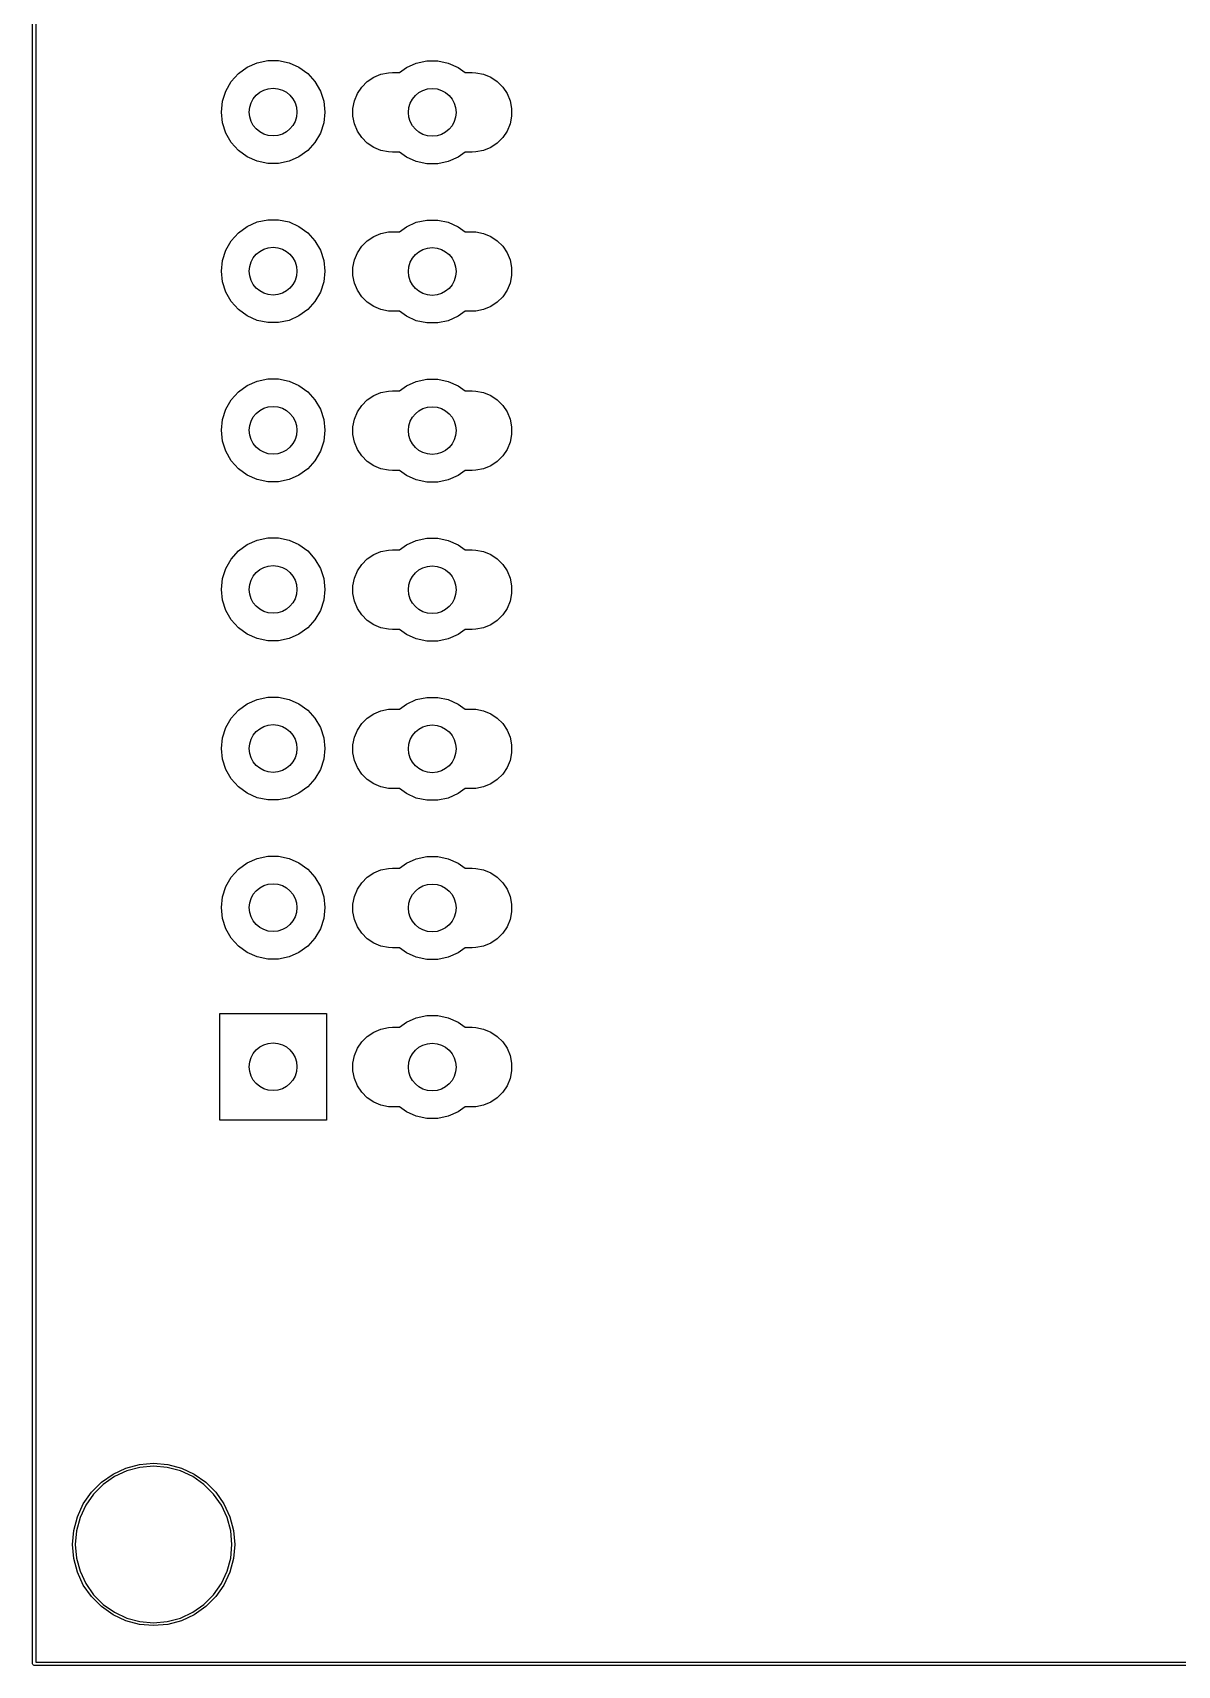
# Model space of a CAD drawing. Extents: x 118.1 to 188.6, y -116.2 to -61.6.
# Drawn here: x 118.08 to 136.35, y -116.23 to -90.17 of the extents above; entities that cross this region are included whole.
import ezdxf

# ---------------------------------------------------------------- set-up
doc = ezdxf.new("R2010")
doc.units = 0
doc.layers.add('BLACK', color=7, linetype='CONTINUOUS')

msp = doc.modelspace()

# ---------------------------------------------------------------- linework, layer by layer
at = {"layer": 'BLACK', "linetype": 'CONTINUOUS'}
for p, q in [((118.0825, -116.205), (118.0825, -61.595)), ((118.1325, -61.62), (118.1325, -116.18)), ((121.50725, -90.720096), (121.664906, -90.649903)), ((121.664906, -90.649903), (121.833712, -90.614022)), ((121.833712, -90.614022), (122.006288, -90.614022)), ((122.006288, -90.614022), (122.175094, -90.649903)), ((122.175094, -90.649903), (122.33275, -90.720096)), ((124.04725, -90.725096), (124.204906, -90.654903)), ((124.204906, -90.654903), (124.373712, -90.619022)), ((124.373712, -90.619022), (124.546288, -90.619022)), ((124.546288, -90.619022), (124.715094, -90.654903)), ((124.715094, -90.654903), (124.87275, -90.725096)), ((121.165868, -91.099239), (121.252156, -90.949783)), ((121.252156, -90.949783), (121.367633, -90.821534)), ((121.367633, -90.821534), (121.50725, -90.720096)), ((122.33275, -90.720096), (122.472367, -90.821534)), ((122.472367, -90.821534), (122.587844, -90.949783)), ((122.587844, -90.949783), (122.674132, -91.099239)), ((123.334138, -91.03716), (123.42216, -90.949138)), ((123.42216, -90.949138), (123.525663, -90.87998)), ((123.525663, -90.87998), (123.640669, -90.832343)), ((123.640669, -90.832343), (123.762759, -90.808058)), ((123.762759, -90.808058), (123.825, -90.805)), ((123.825, -90.805), (123.937272, -90.805)), ((123.937272, -90.805), (124.04725, -90.725096)), ((124.87275, -90.725096), (124.982728, -90.805)), ((124.982728, -90.805), (125.095, -90.805)), ((125.095, -90.805), (125.157241, -90.808058)), ((125.157241, -90.808058), (125.279331, -90.832343)), ((125.279331, -90.832343), (125.394337, -90.87998)), ((125.394337, -90.87998), (125.49784, -90.949138)), ((125.49784, -90.949138), (125.585862, -91.03716)), ((121.112539, -91.263369), (121.165868, -91.099239)), ((122.674132, -91.099239), (122.727461, -91.263369)), ((123.217343, -91.255669), (123.26498, -91.140663)), ((123.26498, -91.140663), (123.334138, -91.03716)), ((125.585862, -91.03716), (125.65502, -91.140663)), ((125.65502, -91.140663), (125.702657, -91.255669)), ((121.0945, -91.435), (121.112539, -91.263369)), ((121.112539, -91.606631), (121.0945, -91.435)), ((122.727461, -91.263369), (122.7455, -91.435)), ((122.7455, -91.435), (122.727461, -91.606631)), ((123.193058, -91.377759), (123.217343, -91.255669)), ((123.193058, -91.502241), (123.193058, -91.377759)), ((125.702657, -91.255669), (125.726942, -91.377759)), ((125.726942, -91.377759), (125.726942, -91.502241)), ((121.165868, -91.770761), (121.112539, -91.606631)), ((122.727461, -91.606631), (122.674132, -91.770761)), ((123.217343, -91.624331), (123.193058, -91.502241)), ((123.26498, -91.739337), (123.217343, -91.624331)), ((123.334138, -91.84284), (123.26498, -91.739337)), ((125.65502, -91.739337), (125.585862, -91.84284)), ((125.702657, -91.624331), (125.65502, -91.739337)), ((125.726942, -91.502241), (125.702657, -91.624331)), ((121.252156, -91.920217), (121.165868, -91.770761)), ((121.367633, -92.048466), (121.252156, -91.920217)), ((122.587844, -91.920217), (122.472367, -92.048466)), ((122.674132, -91.770761), (122.587844, -91.920217)), ((123.42216, -91.930862), (123.334138, -91.84284)), ((123.525663, -92.00002), (123.42216, -91.930862)), ((123.640669, -92.047657), (123.525663, -92.00002)), ((125.394337, -92.00002), (125.279331, -92.047657)), ((125.49784, -91.930862), (125.394337, -92.00002)), ((125.585862, -91.84284), (125.49784, -91.930862)), ((121.50725, -92.149904), (121.367633, -92.048466)), ((121.664906, -92.220097), (121.50725, -92.149904)), ((121.833712, -92.255978), (121.664906, -92.220097)), ((122.006288, -92.255978), (121.833712, -92.255978)), ((122.175094, -92.220097), (122.006288, -92.255978)), ((122.33275, -92.149904), (122.175094, -92.220097)), ((122.472367, -92.048466), (122.33275, -92.149904)), ((123.762759, -92.071942), (123.640669, -92.047657)), ((123.825, -92.075), (123.762759, -92.071942)), ((123.937272, -92.075), (123.825, -92.075)), ((124.04725, -92.154904), (123.937272, -92.075)), ((124.204906, -92.225097), (124.04725, -92.154904)), ((124.373712, -92.260978), (124.204906, -92.225097)), ((124.546288, -92.260978), (124.373712, -92.260978)), ((124.715094, -92.225097), (124.546288, -92.260978)), ((124.87275, -92.154904), (124.715094, -92.225097)), ((124.982728, -92.075), (124.87275, -92.154904)), ((125.095, -92.075), (124.982728, -92.075)), ((125.157241, -92.071942), (125.095, -92.075)), ((125.279331, -92.047657), (125.157241, -92.071942)), ((121.367633, -93.361534), (121.50725, -93.260096)), ((121.50725, -93.260096), (121.664906, -93.189903)), ((121.664906, -93.189903), (121.833712, -93.154022)), ((121.833712, -93.154022), (122.006288, -93.154022)), ((122.006288, -93.154022), (122.175094, -93.189903)), ((122.175094, -93.189903), (122.33275, -93.260096)), ((122.33275, -93.260096), (122.472367, -93.361534)), ((123.937272, -93.345), (124.04725, -93.265096)), ((124.04725, -93.265096), (124.204906, -93.194903)), ((124.204906, -93.194903), (124.373712, -93.159022)), ((124.373712, -93.159022), (124.546288, -93.159022)), ((124.546288, -93.159022), (124.715094, -93.194903)), ((124.715094, -93.194903), (124.87275, -93.265096)), ((124.87275, -93.265096), (124.982728, -93.345)), ((121.165868, -93.639239), (121.252156, -93.489783)), ((121.252156, -93.489783), (121.367633, -93.361534)), ((122.472367, -93.361534), (122.587844, -93.489783)), ((122.587844, -93.489783), (122.674132, -93.639239)), ((123.334138, -93.57716), (123.42216, -93.489138)), ((123.42216, -93.489138), (123.525663, -93.41998)), ((123.525663, -93.41998), (123.640669, -93.372343)), ((123.640669, -93.372343), (123.762759, -93.348058)), ((123.762759, -93.348058), (123.825, -93.345)), ((123.825, -93.345), (123.937272, -93.345)), ((124.982728, -93.345), (125.095, -93.345)), ((125.095, -93.345), (125.157241, -93.348058)), ((125.157241, -93.348058), (125.279331, -93.372343)), ((125.279331, -93.372343), (125.394337, -93.41998)), ((125.394337, -93.41998), (125.49784, -93.489138)), ((125.49784, -93.489138), (125.585862, -93.57716)), ((121.0945, -93.975), (121.112539, -93.803369)), ((121.112539, -93.803369), (121.165868, -93.639239)), ((122.674132, -93.639239), (122.727461, -93.803369)), ((122.727461, -93.803369), (122.7455, -93.975)), ((123.193058, -93.917759), (123.217343, -93.795669)), ((123.217343, -93.795669), (123.26498, -93.680663)), ((123.26498, -93.680663), (123.334138, -93.57716)), ((125.585862, -93.57716), (125.65502, -93.680663)), ((125.65502, -93.680663), (125.702657, -93.795669)), ((125.702657, -93.795669), (125.726942, -93.917759)), ((121.112539, -94.146631), (121.0945, -93.975)), ((122.7455, -93.975), (122.727461, -94.146631)), ((123.193058, -94.042241), (123.193058, -93.917759)), ((123.217343, -94.164331), (123.193058, -94.042241)), ((125.726942, -94.042241), (125.702657, -94.164331)), ((125.726942, -93.917759), (125.726942, -94.042241)), ((121.165868, -94.310761), (121.112539, -94.146631)), ((121.252156, -94.460217), (121.165868, -94.310761)), ((122.674132, -94.310761), (122.587844, -94.460217)), ((122.727461, -94.146631), (122.674132, -94.310761)), ((123.26498, -94.279337), (123.217343, -94.164331)), ((123.334138, -94.38284), (123.26498, -94.279337)), ((125.65502, -94.279337), (125.585862, -94.38284)), ((125.702657, -94.164331), (125.65502, -94.279337)), ((121.367633, -94.588466), (121.252156, -94.460217)), ((121.50725, -94.689904), (121.367633, -94.588466)), ((122.472367, -94.588466), (122.33275, -94.689904)), ((122.587844, -94.460217), (122.472367, -94.588466)), ((123.42216, -94.470862), (123.334138, -94.38284)), ((123.525663, -94.54002), (123.42216, -94.470862)), ((123.640669, -94.587657), (123.525663, -94.54002)), ((123.762759, -94.611942), (123.640669, -94.587657)), ((125.279331, -94.587657), (125.157241, -94.611942)), ((125.394337, -94.54002), (125.279331, -94.587657)), ((125.49784, -94.470862), (125.394337, -94.54002)), ((125.585862, -94.38284), (125.49784, -94.470862)), ((121.664906, -94.760097), (121.50725, -94.689904)), ((121.833712, -94.795978), (121.664906, -94.760097)), ((122.006288, -94.795978), (121.833712, -94.795978)), ((122.175094, -94.760097), (122.006288, -94.795978)), ((122.33275, -94.689904), (122.175094, -94.760097)), ((123.825, -94.615), (123.762759, -94.611942)), ((123.937272, -94.615), (123.825, -94.615)), ((124.04725, -94.694904), (123.937272, -94.615)), ((124.204906, -94.765097), (124.04725, -94.694904)), ((124.373712, -94.800978), (124.204906, -94.765097)), ((124.546288, -94.800978), (124.373712, -94.800978)), ((124.715094, -94.765097), (124.546288, -94.800978)), ((124.87275, -94.694904), (124.715094, -94.765097)), ((124.982728, -94.615), (124.87275, -94.694904)), ((125.095, -94.615), (124.982728, -94.615)), ((125.157241, -94.611942), (125.095, -94.615)), ((121.252156, -96.029783), (121.367633, -95.901534)), ((121.367633, -95.901534), (121.50725, -95.800096)), ((121.50725, -95.800096), (121.664906, -95.729903)), ((121.664906, -95.729903), (121.833712, -95.694022)), ((121.833712, -95.694022), (122.006288, -95.694022)), ((122.006288, -95.694022), (122.175094, -95.729903)), ((122.175094, -95.729903), (122.33275, -95.800096)), ((122.33275, -95.800096), (122.472367, -95.901534)), ((122.472367, -95.901534), (122.587844, -96.029783)), ((123.640669, -95.912343), (123.762759, -95.888058)), ((123.762759, -95.888058), (123.825, -95.885)), ((123.825, -95.885), (123.937272, -95.885)), ((123.937272, -95.885), (124.04725, -95.805096)), ((124.04725, -95.805096), (124.204906, -95.734903)), ((124.204906, -95.734903), (124.373712, -95.699022)), ((124.373712, -95.699022), (124.546288, -95.699022)), ((124.546288, -95.699022), (124.715094, -95.734903)), ((124.715094, -95.734903), (124.87275, -95.805096)), ((124.87275, -95.805096), (124.982728, -95.885)), ((124.982728, -95.885), (125.095, -95.885)), ((125.095, -95.885), (125.157241, -95.888058)), ((125.157241, -95.888058), (125.279331, -95.912343)), ((121.165868, -96.179239), (121.252156, -96.029783)), ((122.587844, -96.029783), (122.674132, -96.179239)), ((123.26498, -96.220663), (123.334138, -96.11716)), ((123.334138, -96.11716), (123.42216, -96.029138)), ((123.42216, -96.029138), (123.525663, -95.95998)), ((123.525663, -95.95998), (123.640669, -95.912343)), ((125.279331, -95.912343), (125.394337, -95.95998)), ((125.394337, -95.95998), (125.49784, -96.029138)), ((125.49784, -96.029138), (125.585862, -96.11716)), ((125.585862, -96.11716), (125.65502, -96.220663)), ((121.0945, -96.515), (121.112539, -96.343369)), ((121.112539, -96.343369), (121.165868, -96.179239)), ((122.674132, -96.179239), (122.727461, -96.343369)), ((122.727461, -96.343369), (122.7455, -96.515)), ((123.193058, -96.457759), (123.217343, -96.335669)), ((123.217343, -96.335669), (123.26498, -96.220663)), ((125.65502, -96.220663), (125.702657, -96.335669)), ((125.702657, -96.335669), (125.726942, -96.457759)), ((121.112539, -96.686631), (121.0945, -96.515)), ((121.165868, -96.850761), (121.112539, -96.686631)), ((122.727461, -96.686631), (122.674132, -96.850761)), ((122.7455, -96.515), (122.727461, -96.686631)), ((123.193058, -96.582241), (123.193058, -96.457759)), ((123.217343, -96.704331), (123.193058, -96.582241)), ((125.726942, -96.582241), (125.702657, -96.704331)), ((125.726942, -96.457759), (125.726942, -96.582241)), ((121.252156, -97.000217), (121.165868, -96.850761)), ((122.674132, -96.850761), (122.587844, -97.000217)), ((123.26498, -96.819337), (123.217343, -96.704331)), ((123.334138, -96.92284), (123.26498, -96.819337)), ((123.42216, -97.010862), (123.334138, -96.92284)), ((125.585862, -96.92284), (125.49784, -97.010862)), ((125.65502, -96.819337), (125.585862, -96.92284)), ((125.702657, -96.704331), (125.65502, -96.819337)), ((121.367633, -97.128466), (121.252156, -97.000217)), ((121.50725, -97.229904), (121.367633, -97.128466)), ((122.472367, -97.128466), (122.33275, -97.229904)), ((122.587844, -97.000217), (122.472367, -97.128466)), ((123.525663, -97.08002), (123.42216, -97.010862)), ((123.640669, -97.127657), (123.525663, -97.08002)), ((123.762759, -97.151942), (123.640669, -97.127657)), ((123.825, -97.155), (123.762759, -97.151942)), ((123.937272, -97.155), (123.825, -97.155)), ((124.04725, -97.234904), (123.937272, -97.155)), ((124.982728, -97.155), (124.87275, -97.234904)), ((125.095, -97.155), (124.982728, -97.155)), ((125.157241, -97.151942), (125.095, -97.155)), ((125.279331, -97.127657), (125.157241, -97.151942)), ((125.394337, -97.08002), (125.279331, -97.127657)), ((125.49784, -97.010862), (125.394337, -97.08002)), ((121.664906, -97.300097), (121.50725, -97.229904)), ((121.833712, -97.335978), (121.664906, -97.300097)), ((122.006288, -97.335978), (121.833712, -97.335978)), ((122.175094, -97.300097), (122.006288, -97.335978)), ((122.33275, -97.229904), (122.175094, -97.300097)), ((124.204906, -97.305097), (124.04725, -97.234904)), ((124.373712, -97.340978), (124.204906, -97.305097)), ((124.546288, -97.340978), (124.373712, -97.340978)), ((124.715094, -97.305097), (124.546288, -97.340978)), ((124.87275, -97.234904), (124.715094, -97.305097)), ((121.664906, -98.269903), (121.833712, -98.234022)), ((121.833712, -98.234022), (122.006288, -98.234022)), ((122.006288, -98.234022), (122.175094, -98.269903)), ((124.204906, -98.274903), (124.373712, -98.239022)), ((124.373712, -98.239022), (124.546288, -98.239022)), ((124.546288, -98.239022), (124.715094, -98.274903)), ((121.252156, -98.569783), (121.367633, -98.441534)), ((121.367633, -98.441534), (121.50725, -98.340096)), ((121.50725, -98.340096), (121.664906, -98.269903)), ((122.175094, -98.269903), (122.33275, -98.340096)), ((122.33275, -98.340096), (122.472367, -98.441534)), ((122.472367, -98.441534), (122.587844, -98.569783)), ((123.42216, -98.569138), (123.525663, -98.49998)), ((123.525663, -98.49998), (123.640669, -98.452343)), ((123.640669, -98.452343), (123.762759, -98.428058)), ((123.762759, -98.428058), (123.825, -98.425)), ((123.825, -98.425), (123.937272, -98.425)), ((123.937272, -98.425), (124.04725, -98.345096)), ((124.04725, -98.345096), (124.204906, -98.274903)), ((124.715094, -98.274903), (124.87275, -98.345096)), ((124.87275, -98.345096), (124.982728, -98.425)), ((124.982728, -98.425), (125.095, -98.425)), ((125.095, -98.425), (125.157241, -98.428058)), ((125.157241, -98.428058), (125.279331, -98.452343)), ((125.279331, -98.452343), (125.394337, -98.49998)), ((125.394337, -98.49998), (125.49784, -98.569138)), ((121.112539, -98.883369), (121.165868, -98.719239)), ((121.165868, -98.719239), (121.252156, -98.569783)), ((122.587844, -98.569783), (122.674132, -98.719239)), ((122.674132, -98.719239), (122.727461, -98.883369)), ((123.217343, -98.875669), (123.26498, -98.760663)), ((123.26498, -98.760663), (123.334138, -98.65716)), ((123.334138, -98.65716), (123.42216, -98.569138)), ((125.49784, -98.569138), (125.585862, -98.65716)), ((125.585862, -98.65716), (125.65502, -98.760663)), ((125.65502, -98.760663), (125.702657, -98.875669)), ((121.0945, -99.055), (121.112539, -98.883369)), ((122.727461, -98.883369), (122.7455, -99.055)), ((123.193058, -98.997759), (123.217343, -98.875669)), ((123.193058, -99.122241), (123.193058, -98.997759)), ((125.702657, -98.875669), (125.726942, -98.997759)), ((125.726942, -98.997759), (125.726942, -99.122241)), ((121.112539, -99.226631), (121.0945, -99.055)), ((121.165868, -99.390761), (121.112539, -99.226631)), ((122.727461, -99.226631), (122.674132, -99.390761)), ((122.7455, -99.055), (122.727461, -99.226631)), ((123.217343, -99.244331), (123.193058, -99.122241)), ((123.26498, -99.359337), (123.217343, -99.244331)), ((125.702657, -99.244331), (125.65502, -99.359337)), ((125.726942, -99.122241), (125.702657, -99.244331)), ((121.252156, -99.540217), (121.165868, -99.390761)), ((121.367633, -99.668466), (121.252156, -99.540217)), ((122.587844, -99.540217), (122.472367, -99.668466)), ((122.674132, -99.390761), (122.587844, -99.540217)), ((123.334138, -99.46284), (123.26498, -99.359337)), ((123.42216, -99.550862), (123.334138, -99.46284)), ((123.525663, -99.62002), (123.42216, -99.550862)), ((125.49784, -99.550862), (125.394337, -99.62002)), ((125.585862, -99.46284), (125.49784, -99.550862)), ((125.65502, -99.359337), (125.585862, -99.46284)), ((121.50725, -99.769904), (121.367633, -99.668466)), ((121.664906, -99.840097), (121.50725, -99.769904)), ((122.33275, -99.769904), (122.175094, -99.840097)), ((122.472367, -99.668466), (122.33275, -99.769904)), ((123.640669, -99.667657), (123.525663, -99.62002)), ((123.762759, -99.691942), (123.640669, -99.667657)), ((123.825, -99.695), (123.762759, -99.691942)), ((123.937272, -99.695), (123.825, -99.695)), ((124.04725, -99.774904), (123.937272, -99.695)), ((124.204906, -99.845097), (124.04725, -99.774904)), ((124.87275, -99.774904), (124.715094, -99.845097)), ((124.982728, -99.695), (124.87275, -99.774904)), ((125.095, -99.695), (124.982728, -99.695)), ((125.157241, -99.691942), (125.095, -99.695)), ((125.279331, -99.667657), (125.157241, -99.691942)), ((125.394337, -99.62002), (125.279331, -99.667657)), ((121.833712, -99.875978), (121.664906, -99.840097)), ((122.006288, -99.875978), (121.833712, -99.875978)), ((122.175094, -99.840097), (122.006288, -99.875978)), ((124.373712, -99.880978), (124.204906, -99.845097)), ((124.546288, -99.880978), (124.373712, -99.880978)), ((124.715094, -99.845097), (124.546288, -99.880978)), ((121.50725, -100.880096), (121.664906, -100.809903)), ((121.664906, -100.809903), (121.833712, -100.774022)), ((121.833712, -100.774022), (122.006288, -100.774022)), ((122.006288, -100.774022), (122.175094, -100.809903)), ((122.175094, -100.809903), (122.33275, -100.880096)), ((124.04725, -100.885096), (124.204906, -100.814903)), ((124.204906, -100.814903), (124.373712, -100.779022)), ((124.373712, -100.779022), (124.546288, -100.779022)), ((124.546288, -100.779022), (124.715094, -100.814903)), ((124.715094, -100.814903), (124.87275, -100.885096)), ((121.165868, -101.259239), (121.252156, -101.109783)), ((121.252156, -101.109783), (121.367633, -100.981534)), ((121.367633, -100.981534), (121.50725, -100.880096)), ((122.33275, -100.880096), (122.472367, -100.981534)), ((122.472367, -100.981534), (122.587844, -101.109783)), ((122.587844, -101.109783), (122.674132, -101.259239)), ((123.334138, -101.19716), (123.42216, -101.109138)), ((123.42216, -101.109138), (123.525663, -101.03998)), ((123.525663, -101.03998), (123.640669, -100.992343)), ((123.640669, -100.992343), (123.762759, -100.968058)), ((123.762759, -100.968058), (123.825, -100.965)), ((123.825, -100.965), (123.937272, -100.965)), ((123.937272, -100.965), (124.04725, -100.885096)), ((124.87275, -100.885096), (124.982728, -100.965)), ((124.982728, -100.965), (125.095, -100.965)), ((125.095, -100.965), (125.157241, -100.968058)), ((125.157241, -100.968058), (125.279331, -100.992343)), ((125.279331, -100.992343), (125.394337, -101.03998)), ((125.394337, -101.03998), (125.49784, -101.109138)), ((125.49784, -101.109138), (125.585862, -101.19716)), ((121.112539, -101.423369), (121.165868, -101.259239)), ((122.674132, -101.259239), (122.727461, -101.423369)), ((123.217343, -101.415669), (123.26498, -101.300663)), ((123.26498, -101.300663), (123.334138, -101.19716)), ((125.585862, -101.19716), (125.65502, -101.300663)), ((125.65502, -101.300663), (125.702657, -101.415669)), ((121.0945, -101.595), (121.112539, -101.423369)), ((121.112539, -101.766631), (121.0945, -101.595)), ((122.727461, -101.423369), (122.7455, -101.595)), ((122.7455, -101.595), (122.727461, -101.766631)), ((123.193058, -101.537759), (123.217343, -101.415669)), ((123.193058, -101.662241), (123.193058, -101.537759)), ((125.702657, -101.415669), (125.726942, -101.537759)), ((125.726942, -101.537759), (125.726942, -101.662241)), ((121.165868, -101.930761), (121.112539, -101.766631)), ((122.727461, -101.766631), (122.674132, -101.930761)), ((123.217343, -101.784331), (123.193058, -101.662241)), ((123.26498, -101.899337), (123.217343, -101.784331)), ((123.334138, -102.00284), (123.26498, -101.899337)), ((125.65502, -101.899337), (125.585862, -102.00284)), ((125.702657, -101.784331), (125.65502, -101.899337)), ((125.726942, -101.662241), (125.702657, -101.784331)), ((121.252156, -102.080217), (121.165868, -101.930761)), ((121.367633, -102.208466), (121.252156, -102.080217)), ((122.587844, -102.080217), (122.472367, -102.208466)), ((122.674132, -101.930761), (122.587844, -102.080217)), ((123.42216, -102.090862), (123.334138, -102.00284)), ((123.525663, -102.16002), (123.42216, -102.090862)), ((123.640669, -102.207657), (123.525663, -102.16002)), ((125.394337, -102.16002), (125.279331, -102.207657)), ((125.49784, -102.090862), (125.394337, -102.16002)), ((125.585862, -102.00284), (125.49784, -102.090862)), ((121.50725, -102.309904), (121.367633, -102.208466)), ((121.664906, -102.380097), (121.50725, -102.309904)), ((121.833712, -102.415978), (121.664906, -102.380097)), ((122.006288, -102.415978), (121.833712, -102.415978)), ((122.175094, -102.380097), (122.006288, -102.415978)), ((122.33275, -102.309904), (122.175094, -102.380097)), ((122.472367, -102.208466), (122.33275, -102.309904)), ((123.762759, -102.231942), (123.640669, -102.207657)), ((123.825, -102.235), (123.762759, -102.231942)), ((123.937272, -102.235), (123.825, -102.235)), ((124.04725, -102.314904), (123.937272, -102.235)), ((124.204906, -102.385097), (124.04725, -102.314904)), ((124.373712, -102.420978), (124.204906, -102.385097)), ((124.546288, -102.420978), (124.373712, -102.420978)), ((124.715094, -102.385097), (124.546288, -102.420978)), ((124.87275, -102.314904), (124.715094, -102.385097)), ((124.982728, -102.235), (124.87275, -102.314904)), ((125.095, -102.235), (124.982728, -102.235)), ((125.157241, -102.231942), (125.095, -102.235)), ((125.279331, -102.207657), (125.157241, -102.231942)), ((121.367633, -103.521534), (121.50725, -103.420096)), ((121.50725, -103.420096), (121.664906, -103.349903)), ((121.664906, -103.349903), (121.833712, -103.314022)), ((121.833712, -103.314022), (122.006288, -103.314022)), ((122.006288, -103.314022), (122.175094, -103.349903)), ((122.175094, -103.349903), (122.33275, -103.420096)), ((122.33275, -103.420096), (122.472367, -103.521534)), ((123.937272, -103.505), (124.04725, -103.425096)), ((124.04725, -103.425096), (124.204906, -103.354903)), ((124.204906, -103.354903), (124.373712, -103.319022)), ((124.373712, -103.319022), (124.546288, -103.319022)), ((124.546288, -103.319022), (124.715094, -103.354903)), ((124.715094, -103.354903), (124.87275, -103.425096)), ((124.87275, -103.425096), (124.982728, -103.505)), ((121.165868, -103.799239), (121.252156, -103.649783)), ((121.252156, -103.649783), (121.367633, -103.521534)), ((122.472367, -103.521534), (122.587844, -103.649783)), ((122.587844, -103.649783), (122.674132, -103.799239)), ((123.334138, -103.73716), (123.42216, -103.649138)), ((123.42216, -103.649138), (123.525663, -103.57998)), ((123.525663, -103.57998), (123.640669, -103.532343)), ((123.640669, -103.532343), (123.762759, -103.508058)), ((123.762759, -103.508058), (123.825, -103.505)), ((123.825, -103.505), (123.937272, -103.505)), ((124.982728, -103.505), (125.095, -103.505)), ((125.095, -103.505), (125.157241, -103.508058)), ((125.157241, -103.508058), (125.279331, -103.532343)), ((125.279331, -103.532343), (125.394337, -103.57998)), ((125.394337, -103.57998), (125.49784, -103.649138)), ((125.49784, -103.649138), (125.585862, -103.73716)), ((121.0945, -104.135), (121.112539, -103.963369)), ((121.112539, -103.963369), (121.165868, -103.799239)), ((122.674132, -103.799239), (122.727461, -103.963369)), ((122.727461, -103.963369), (122.7455, -104.135)), ((123.193058, -104.077759), (123.217343, -103.955669)), ((123.217343, -103.955669), (123.26498, -103.840663)), ((123.26498, -103.840663), (123.334138, -103.73716)), ((125.585862, -103.73716), (125.65502, -103.840663)), ((125.65502, -103.840663), (125.702657, -103.955669)), ((125.702657, -103.955669), (125.726942, -104.077759)), ((121.112539, -104.306631), (121.0945, -104.135)), ((122.7455, -104.135), (122.727461, -104.306631)), ((123.193058, -104.202241), (123.193058, -104.077759)), ((123.217343, -104.324331), (123.193058, -104.202241)), ((125.726942, -104.202241), (125.702657, -104.324331)), ((125.726942, -104.077759), (125.726942, -104.202241)), ((121.165868, -104.470761), (121.112539, -104.306631)), ((121.252156, -104.620217), (121.165868, -104.470761)), ((122.674132, -104.470761), (122.587844, -104.620217)), ((122.727461, -104.306631), (122.674132, -104.470761)), ((123.26498, -104.439337), (123.217343, -104.324331)), ((123.334138, -104.54284), (123.26498, -104.439337)), ((125.65502, -104.439337), (125.585862, -104.54284)), ((125.702657, -104.324331), (125.65502, -104.439337)), ((121.367633, -104.748466), (121.252156, -104.620217)), ((121.50725, -104.849904), (121.367633, -104.748466)), ((122.472367, -104.748466), (122.33275, -104.849904)), ((122.587844, -104.620217), (122.472367, -104.748466)), ((123.42216, -104.630862), (123.334138, -104.54284)), ((123.525663, -104.70002), (123.42216, -104.630862)), ((123.640669, -104.747657), (123.525663, -104.70002)), ((123.762759, -104.771942), (123.640669, -104.747657)), ((125.279331, -104.747657), (125.157241, -104.771942)), ((125.394337, -104.70002), (125.279331, -104.747657)), ((125.49784, -104.630862), (125.394337, -104.70002)), ((125.585862, -104.54284), (125.49784, -104.630862)), ((121.664906, -104.920097), (121.50725, -104.849904)), ((121.833712, -104.955978), (121.664906, -104.920097)), ((122.006288, -104.955978), (121.833712, -104.955978)), ((122.175094, -104.920097), (122.006288, -104.955978)), ((122.33275, -104.849904), (122.175094, -104.920097)), ((123.825, -104.775), (123.762759, -104.771942)), ((123.937272, -104.775), (123.825, -104.775)), ((124.04725, -104.854904), (123.937272, -104.775)), ((124.204906, -104.925097), (124.04725, -104.854904)), ((124.373712, -104.960978), (124.204906, -104.925097)), ((124.546288, -104.960978), (124.373712, -104.960978)), ((124.715094, -104.925097), (124.546288, -104.960978)), ((124.87275, -104.854904), (124.715094, -104.925097)), ((124.982728, -104.775), (124.87275, -104.854904)), ((125.095, -104.775), (124.982728, -104.775)), ((125.157241, -104.771942), (125.095, -104.775)), ((121.07, -107.525), (121.07, -105.825)), ((121.07, -105.825), (122.77, -105.825)), ((122.77, -105.825), (122.77, -107.525)), ((123.525663, -106.11998), (123.640669, -106.072343)), ((123.640669, -106.072343), (123.762759, -106.048058)), ((123.762759, -106.048058), (123.825, -106.045)), ((123.825, -106.045), (123.937272, -106.045)), ((123.937272, -106.045), (124.04725, -105.965096)), ((124.04725, -105.965096), (124.204906, -105.894903)), ((124.204906, -105.894903), (124.373712, -105.859022)), ((124.373712, -105.859022), (124.546288, -105.859022)), ((124.546288, -105.859022), (124.715094, -105.894903)), ((124.715094, -105.894903), (124.87275, -105.965096)), ((124.87275, -105.965096), (124.982728, -106.045)), ((124.982728, -106.045), (125.095, -106.045)), ((125.095, -106.045), (125.157241, -106.048058)), ((125.157241, -106.048058), (125.279331, -106.072343)), ((125.279331, -106.072343), (125.394337, -106.11998)), ((123.26498, -106.380663), (123.334138, -106.27716)), ((123.334138, -106.27716), (123.42216, -106.189138)), ((123.42216, -106.189138), (123.525663, -106.11998)), ((125.394337, -106.11998), (125.49784, -106.189138)), ((125.49784, -106.189138), (125.585862, -106.27716)), ((125.585862, -106.27716), (125.65502, -106.380663)), ((123.193058, -106.617759), (123.217343, -106.495669)), ((123.217343, -106.495669), (123.26498, -106.380663)), ((125.65502, -106.380663), (125.702657, -106.495669)), ((125.702657, -106.495669), (125.726942, -106.617759)), ((123.193058, -106.742241), (123.193058, -106.617759)), ((123.217343, -106.864331), (123.193058, -106.742241)), ((125.726942, -106.742241), (125.702657, -106.864331)), ((125.726942, -106.617759), (125.726942, -106.742241)), ((123.26498, -106.979337), (123.217343, -106.864331)), ((123.334138, -107.08284), (123.26498, -106.979337)), ((123.42216, -107.170862), (123.334138, -107.08284)), ((125.585862, -107.08284), (125.49784, -107.170862)), ((125.65502, -106.979337), (125.585862, -107.08284)), ((125.702657, -106.864331), (125.65502, -106.979337)), ((123.525663, -107.24002), (123.42216, -107.170862)), ((123.640669, -107.287657), (123.525663, -107.24002)), ((123.762759, -107.311942), (123.640669, -107.287657)), ((123.825, -107.315), (123.762759, -107.311942)), ((123.937272, -107.315), (123.825, -107.315)), ((124.04725, -107.394904), (123.937272, -107.315)), ((124.982728, -107.315), (124.87275, -107.394904)), ((125.095, -107.315), (124.982728, -107.315)), ((125.157241, -107.311942), (125.095, -107.315)), ((125.279331, -107.287657), (125.157241, -107.311942)), ((125.394337, -107.24002), (125.279331, -107.287657)), ((125.49784, -107.170862), (125.394337, -107.24002)), ((122.77, -107.525), (121.07, -107.525)), ((124.204906, -107.465097), (124.04725, -107.394904)), ((124.373712, -107.500978), (124.204906, -107.465097)), ((124.546288, -107.500978), (124.373712, -107.500978)), ((124.715094, -107.465097), (124.546288, -107.500978)), ((124.87275, -107.394904), (124.715094, -107.465097)), ((119.365, -113.178497), (119.569584, -113.083098)), ((119.569584, -113.083098), (119.787626, -113.024674)), ((119.795482, -113.069231), (119.585058, -113.125614)), ((119.787626, -113.024674), (120.0125, -113.005)), ((120.0125, -113.050244), (119.795482, -113.069231)), ((120.0125, -113.005), (120.237374, -113.024674)), ((120.229518, -113.069231), (120.0125, -113.050244)), ((120.439942, -113.125614), (120.229518, -113.069231)), ((120.237374, -113.024674), (120.455416, -113.083098)), ((120.455416, -113.083098), (120.66, -113.178497)), ((119.020472, -113.46759), (119.18009, -113.307972)), ((119.209172, -113.342631), (119.055131, -113.496672)), ((119.18009, -113.307972), (119.365, -113.178497)), ((119.387622, -113.21768), (119.209172, -113.342631)), ((119.585058, -113.125614), (119.387622, -113.21768)), ((120.637378, -113.21768), (120.439942, -113.125614)), ((120.815828, -113.342631), (120.637378, -113.21768)), ((120.66, -113.178497), (120.84491, -113.307972)), ((120.969869, -113.496672), (120.815828, -113.342631)), ((120.84491, -113.307972), (121.004528, -113.46759)), ((118.890997, -113.6525), (119.020472, -113.46759)), ((119.055131, -113.496672), (118.93018, -113.675122)), ((121.09482, -113.675122), (120.969869, -113.496672)), ((121.004528, -113.46759), (121.134003, -113.6525)), ((118.737174, -114.075126), (118.795598, -113.857084)), ((118.838114, -113.872558), (118.781731, -114.082982)), ((118.795598, -113.857084), (118.890997, -113.6525)), ((118.93018, -113.675122), (118.838114, -113.872558)), ((121.186886, -113.872558), (121.09482, -113.675122)), ((121.134003, -113.6525), (121.229402, -113.857084)), ((121.243269, -114.082982), (121.186886, -113.872558)), ((121.229402, -113.857084), (121.287826, -114.075126)), ((118.7175, -114.3), (118.737174, -114.075126)), ((118.781731, -114.082982), (118.762744, -114.3)), ((121.262256, -114.3), (121.243269, -114.082982)), ((121.287826, -114.075126), (121.3075, -114.3)), ((118.737174, -114.524874), (118.7175, -114.3)), ((118.762744, -114.3), (118.781731, -114.517018)), ((121.243269, -114.517018), (121.262256, -114.3)), ((121.3075, -114.3), (121.287826, -114.524874)), ((118.795598, -114.742916), (118.737174, -114.524874)), ((118.781731, -114.517018), (118.838114, -114.727442)), ((121.186886, -114.727442), (121.243269, -114.517018)), ((121.287826, -114.524874), (121.229402, -114.742916)), ((118.890997, -114.9475), (118.795598, -114.742916)), ((118.838114, -114.727442), (118.93018, -114.924878)), ((118.93018, -114.924878), (119.055131, -115.103328)), ((120.969869, -115.103328), (121.09482, -114.924878)), ((121.09482, -114.924878), (121.186886, -114.727442)), ((121.229402, -114.742916), (121.134003, -114.9475)), ((119.020472, -115.13241), (118.890997, -114.9475)), ((119.18009, -115.292028), (119.020472, -115.13241)), ((119.055131, -115.103328), (119.209172, -115.257369)), ((120.815828, -115.257369), (120.969869, -115.103328)), ((121.004528, -115.13241), (120.84491, -115.292028)), ((121.134003, -114.9475), (121.004528, -115.13241)), ((119.365, -115.421503), (119.18009, -115.292028)), ((119.209172, -115.257369), (119.387622, -115.38232)), ((119.569584, -115.516902), (119.365, -115.421503)), ((119.387622, -115.38232), (119.585058, -115.474386)), ((120.439942, -115.474386), (120.637378, -115.38232)), ((120.66, -115.421503), (120.455416, -115.516902)), ((120.637378, -115.38232), (120.815828, -115.257369)), ((120.84491, -115.292028), (120.66, -115.421503)), ((119.787626, -115.575326), (119.569584, -115.516902)), ((119.585058, -115.474386), (119.795482, -115.530769)), ((120.0125, -115.595), (119.787626, -115.575326)), ((119.795482, -115.530769), (120.0125, -115.549756)), ((120.0125, -115.549756), (120.229518, -115.530769)), ((120.237374, -115.575326), (120.0125, -115.595)), ((120.229518, -115.530769), (120.439942, -115.474386)), ((120.455416, -115.516902), (120.237374, -115.575326)), ((118.084403, -116.214567), (118.0825, -116.205)), ((118.097933, -116.228097), (118.084403, -116.214567)), ((118.1075, -116.23), (118.097933, -116.228097)), ((154.9375, -116.23), (118.1075, -116.23)), ((118.1325, -116.18), (154.9125, -116.18))]:
    msp.add_line(p, q, dxfattribs=at)
at = {"layer": 'BLACK'}
for centre in [(121.92, -91.435), (124.46, -91.44), (124.46, -91.44), (121.92, -93.975), (124.46, -93.98), (124.46, -93.98), (121.92, -96.515), (124.46, -96.52), (124.46, -96.52), (121.92, -99.055), (124.46, -99.06), (124.46, -99.06), (121.92, -101.595), (124.46, -101.6), (124.46, -101.6), (121.92, -104.135), (124.46, -104.14), (124.46, -104.14), (121.92, -106.675), (124.46, -106.68), (124.46, -106.68)]:
    msp.add_circle(centre, 0.381, dxfattribs=at)

doc.saveas('drawing.dxf')
